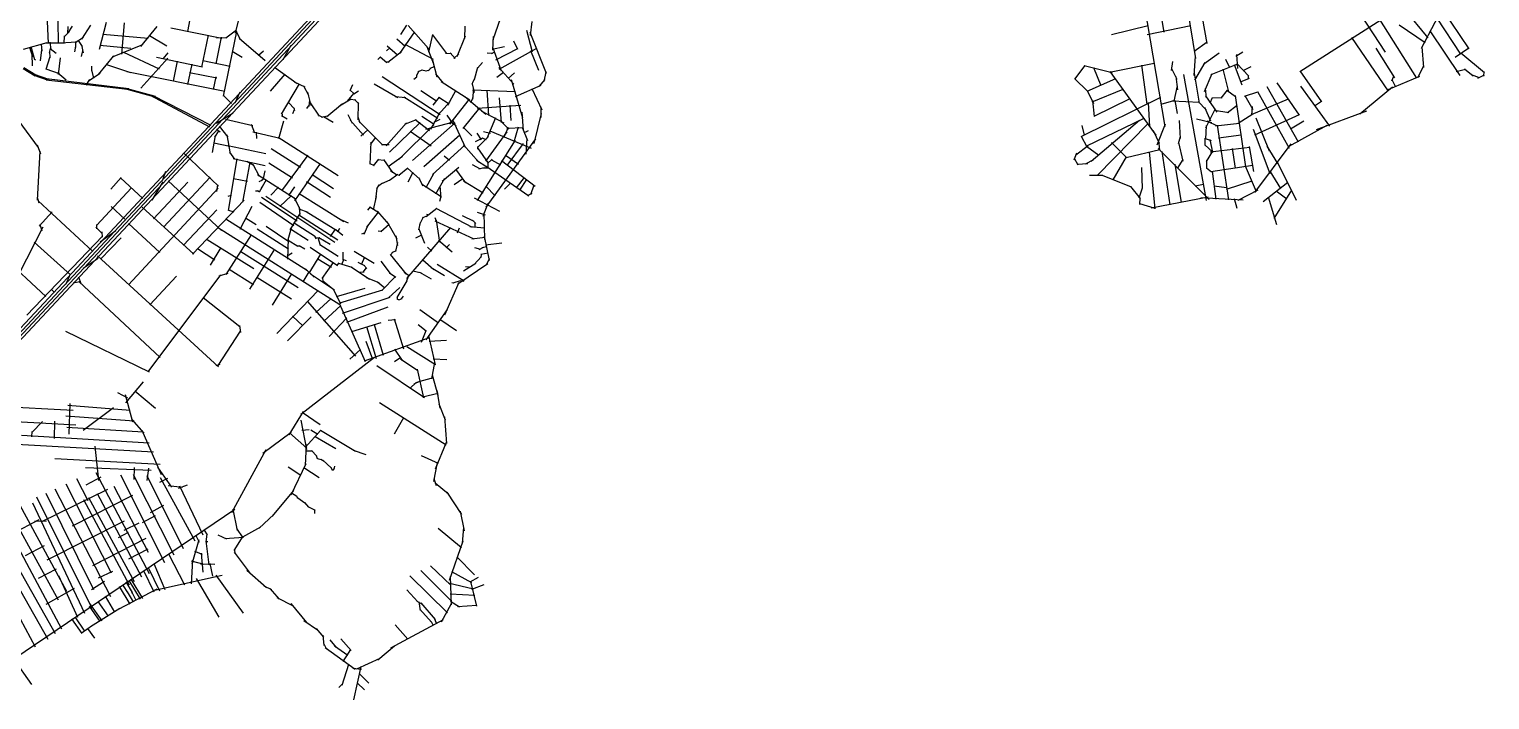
# Model space of a CAD drawing. Header units: inches. Extents: x 723419 to 759401, y 6910722 to 6968430.
# Drawn here: x 731647 to 739249, y 6940345 to 6943834 of the extents above; entities that cross this region are included whole.
import ezdxf

# ---------------------------------------------------------------- set-up
doc = ezdxf.new("R2010")
doc.units = ezdxf.units.IN
doc.header["$MEASUREMENT"] = 0

msp = doc.modelspace()

# ---------------------------------------------------------------- linework, layer by layer
for points in [[(730624.34755, 6941192.46098), (733694.4682, 6944482.15316)], [(730628.529077, 6941214.71358), (733672.243156, 6944478.2726)], [(730643.73383, 6941194.90397), (733700.400023, 6944463.59599)], [(738894.66, 6943736.2861), (739249.321782, 6944414.01341)], [(738296.628453, 6944340.04035), (738705.4332, 6943715.7388)], [(738394.2599, 6944333.37284), (738867.2629, 6943579.0522)], [(732593.2283, 6943340.9625), (733402.206303, 6944208.89387)], [(737418.6843, 6944146.862), (737558.7812, 6943328.6281)], [(732472.4448, 6943822.3684), (732515.1162, 6944044.5194)], [(732720.763, 6943814.726), (732747.9169, 6943925.9483)], [(734061.5529, 6943780.6573), (734114.10958, 6943930.8409)], [(737674.1618, 6943948.0552), (737718.1451, 6943681.5936)], [(737740.5311, 6943962.2684), (737776.2646, 6943760.7286)], [(738803.6029, 6943938.6939), (738926.8881, 6943789.9025)], [(738999.7006, 6943941.3905), (739139.784, 6943732.9266)], [(731741.097, 6943877.1834), (731745.0952, 6943759.3823)], [(731796.1188, 6943877.2056), (731798.6177, 6943761.9003)], [(731848.1692, 6943812.2515), (731850.0952, 6943848.7536)], [(731849.9863, 6943815.0344), (731872.4834, 6943849.7993)], [(731921.7786, 6943782.4487), (731967.805746, 6943856.08785)], [(732012.1033, 6943730.7947), (732048.9196, 6943871.5982)], [(732128.4844, 6943704.331), (732142.8518, 6943867.5554)], [(732228.1741, 6943744.373), (732312.6476, 6943848.4532)], [(732384.5998, 6943841.3191), (732650.280417, 6943788.23884)], [(732670.9252, 6943788.9013), (732726.607, 6943830.5362)], [(733581.3474, 6943807.741), (733612.5383, 6943854.7013)], [(733619.337757, 6943853.05324), (733724.8746, 6943733.9445)], [(733914.4577, 6943785.4908), (733915.9994, 6943850.6728)], [(734236.082741, 6943829.08194), (734265.186966, 6943716.10463)], [(734257.006685, 6943802.46017), (734264.150449, 6943875.48531)], [(737280.5107, 6943807.4555), (737471.7819, 6943853.5222)], [(737465.886263, 6943806.62463), (737693.502068, 6943853.83269)], [(737538.911409, 6943900.81649), (737553.4569, 6943818.5656)], [(738260.3399, 6943614.6956), (738681.4413, 6943883.7891)], [(738777.4771, 6943857.9978), (738912.6625, 6943765.8467)], [(738974.1861, 6943892.0921), (739097.5349, 6943704.6481)], [(731616.783041, 6943731.25142), (731741.049, 6943764.9677)], [(731710.0935, 6943757.2856), (731712.1473, 6943719.6955)], [(731732.609, 6943763.9019), (731823.9614, 6943762.9985)], [(731754.1747, 6943766.5987), (731759.1317, 6943728.3427)], [(731807.8847, 6943762.8299), (731895.6724, 6943768.0685)], [(731828.3319, 6943760.8128), (731831.0385, 6943799.3962)], [(731828.8311, 6943794.796), (731856.1438, 6943822.0747)], [(731886.4747, 6943765.7726), (731930.2515, 6943793.0538)], [(731889.6955, 6943738.718), (731889.6955, 6943771.3602)], [(731901.191, 6943776.3128), (731922.604, 6943744.1208)], [(732030.0624, 6943809.268), (732265.423, 6943788.1853)], [(732080.957381, 6943690.13089), (732239.004205, 6943754.48764)], [(732272.6329, 6943802.3735), (732363.3032, 6943747.9281)], [(732545.7012, 6943637.1324), (732579.9974, 6943803.0674)], [(732619.8006, 6943655.1071), (732648.2331, 6943793.2775)], [(732622.5957, 6943790.1319), (732676.2848, 6943790.9831)], [(732658.1335, 6943485.3103), (732727.8869, 6943821.9431)], [(732722.4884, 6943828.1883), (732745.6247, 6943781.666)], [(732740.2813, 6943787.5656), (732876.0442, 6943672.4476)], [(733560.8461, 6943783.8572), (733604.6062, 6943746.1959)], [(733575.9308, 6943708.789), (733653.9529, 6943821.0534)], [(733602.668974, 6943756.48013), (733749.248434, 6943677.89872)], [(733727.7865, 6943714.5704), (733747.6986, 6943806.6201)], [(733745.7287, 6943804.692), (733818.4452, 6943707.7308)], [(733874.8351, 6943692.9464), (733918.0015, 6943800.7277)], [(734060.5055, 6943726.1581), (734064.10323, 6943796.43229)], [(734167.985, 6943774.66), (734188.0676, 6943730.0424)], [(734253.522997, 6943819.17305), (734338.630806, 6943605.74206)], [(737711.2928, 6943720.8441), (737778.6905, 6943769.4527)], [(738529.7857, 6943791.4906), (738720.0339, 6943511.723)], [(738938.0115, 6943826.1912), (739092.9493, 6943593.2693)], [(731648.10977, 6943741.51727), (731664.2898, 6943690.6846)], [(731655.511063, 6943744.01494), (731673.8921, 6943676.6188)], [(731661.5156, 6943704.4691), (731663.2227, 6943644.3701)], [(731672.3983, 6943679.1762), (731680.0802, 6943675.3401)], [(731706.489, 6943670.4377), (731712.7968, 6943728.0363)], [(731735.1245, 6943627.2611), (731756.3404, 6943692.223)], [(731752.7253, 6943712.9524), (731758.3083, 6943734.9781)], [(731753.2835, 6943720.4802), (731755.2376, 6943685.9082)], [(731756.9181, 6943734.9021), (731787.0916, 6943710.0842)], [(731798.7658, 6943599.0468), (731809.554852, 6943685.56518)], [(731884.7368, 6943716.6563), (731890.3718, 6943746.372)], [(731918.8236, 6943750.8146), (731927.3888, 6943712.3193)], [(731919.9506, 6943692.7339), (731926.4873, 6943721.7742)], [(732008.0457, 6943598.6099), (732088.191404, 6943695.22086)], [(732013.9947, 6943750.9666), (732175.1783, 6943736.1687)], [(732137.93317, 6943715.32923), (732323.979723, 6943629.16309)], [(732228.236, 6943528.06858), (732368.3772, 6943683.05548)], [(732309.4379, 6943688.9852), (732549.542, 6943639.5017)], [(732343.6879, 6943680.3661), (732370.8922, 6943710.9867)], [(732703.115168, 6943720.61821), (732755.536368, 6943688.29981)], [(732840.872821, 6943699.73293), (732867.331207, 6943722.22256)], [(732968.799118, 6943677.59608), (733010.567423, 6943752.18393)], [(733460.8836, 6943676.3022), (733475.3957, 6943690.2876)], [(733473.6136, 6943690.542), (733509.2576, 6943662.0623)], [(733506.7739, 6943721.9049), (733523.7056, 6943737.4893)], [(733510.0214, 6943747.247), (733564.5059, 6943700.7133)], [(733514.3497, 6943662.5708), (733584.1101, 6943718.7673)], [(733717.0593, 6943744.8394), (733752.024, 6943654.1747)], [(733813.9269, 6943709.2993), (733845.6316, 6943708.0377)], [(733838.4372, 6943711.1666), (733863.5479, 6943681.6425)], [(733857.363, 6943682.6816), (733883.5711, 6943705.7775)], [(734030.791635, 6943711.59886), (734058.760435, 6943710.17546)], [(734053.867103, 6943708.84584), (734071.235303, 6943716.79634)], [(734057.22405, 6943730.28633), (734120.724177, 6943743.78011)], [(734059.7038, 6943737.8397), (734102.732474, 6943617.83819)], [(734076.1792, 6943675.6007), (734190.1169, 6943733.7264)], [(734094.001207, 6943627.36321), (734289.903278, 6943735.82913)], [(734256.720282, 6943723.51298), (734297.995365, 6943622.17736)], [(737710.4772, 6943593.8853), (737717.6911, 6943694.5324)], [(737760.8204, 6943655.0036), (737841.1496, 6943711.9309)], [(737873.5273, 6943678.2562), (737894.3331, 6943635.6851)], [(737927.4144, 6943693.9052), (737963.3662, 6943716.31)], [(737931.2377, 6943702.1955), (737936.469, 6943629.9055)], [(738656.9654, 6943735.5375), (738752.9925, 6943580.7298)], [(738896.005, 6943742.2011), (738905.0435, 6943635.4592)], [(739069.9254, 6943688.2512), (739140.3423, 6943738.4008)], [(739099.292, 6943712.4569), (739222.5618, 6943608.4337)], [(731615.004817, 6943630.92849), (731678.649406, 6943592.24968)], [(731619.396909, 6943635.32058), (731680.883993, 6943597.41013)], [(731673.343353, 6943600.90263), (731747.237635, 6943574.88975)], [(731733.789929, 6943629.08961), (731802.146504, 6943604.60252)], [(731794.208988, 6943609.49732), (731838.622381, 6943570.50102)], [(731955.251263, 6943565.51025), (732015.6355, 6943605.895)], [(731972.1308, 6943623.8237), (731981.0797, 6943579.0117)], [(731972.6309, 6943617.8093), (731972.6309, 6943642.852)], [(732049.8525, 6943651.5542), (732174.5143, 6943608.9098)], [(732155.0716, 6943614.2403), (732665.6212, 6943511.4076)], [(732397.2568, 6943563.3548), (732418.4157, 6943668.1547)], [(732473.340176, 6943547.37086), (732495.430176, 6943652.85636)], [(732480.745661, 6943609.3193), (732622.959487, 6943582.19945)], [(732550.5314, 6943671.6466), (732693.7236, 6943642.6105)], [(732923.02611, 6943637.64392), (733041.34241, 6943552.50382)], [(733503.9111, 6943664.8594), (733519.9509, 6943664.3509)], [(733662.145, 6943582.0105), (733666.7001, 6943601.4331)], [(733664.1086, 6943594.8468), (733677.0733, 6943617.5941)], [(733671.642, 6943614.0944), (733694.9433, 6943623.0184)], [(733689.7251, 6943623.0324), (733714.428, 6943617.783)], [(733708.5091, 6943618.6673), (733729.3576, 6943621.8169)], [(733724.2769, 6943618.3174), (733738.8182, 6943634.2404)], [(733734.6135, 6943631.2657), (733756.5132, 6943640.3646)], [(733745.8739, 6943674.0254), (733769.1658, 6943586.6707)], [(733761.6349, 6943602.7053), (733802.118113, 6943553.74)], [(733964.9692, 6943573.1253), (733981.7248, 6943636.5738)], [(733979.6238, 6943631.9817), (734007.1949, 6943661.7789)], [(734081.85784, 6943584.70182), (734114.86694, 6943610.95402)], [(734091.2822, 6943634.5156), (734168.87844, 6943548.51722)], [(734140.185365, 6943578.20096), (734172.175665, 6943606.69166)], [(734327.165506, 6943562.96767), (734338.630806, 6943612.57715)], [(737090.0015, 6943575.3426), (737143.0911, 6943646.0754)], [(737137.3809, 6943645.5165), (737283.9927, 6943609.4707)], [(737186.57, 6943635.072), (737224.1967, 6943541.3631)], [(737269.3512, 6943611.0118), (737503.2674, 6943657.1564)], [(737271.3948, 6943614.7509), (737511.3918, 6943283.4682)], [(737435.8293, 6943647.9243), (737464.1017, 6943444.8161)], [(737592.3404, 6943629.9463), (737619.9032, 6943573.7678)], [(737593.3838, 6943619.9874), (737599.3748, 6943666.0991)], [(737709.8085, 6943605.7143), (737736.6491, 6943450.429)], [(737714.3646, 6943569.9002), (737768.1208, 6943661.6243)], [(737764.9184, 6943509.5687), (737804.4335, 6943603.3402)], [(737798.557933, 6943598.03719), (737937.5437, 6943655.088)], [(737859.2626, 6943626.0132), (737889.4738, 6943508.2547)], [(737919.6058, 6943650.4286), (737958.446, 6943545.579)], [(737932.2471, 6943655.7826), (737995.1838, 6943589.9367)], [(737965.1806, 6943618.848), (738007.3423, 6943641.2388)], [(738260.3999, 6943618.388), (738373.0848, 6943457.376)], [(738874.4124, 6943582.5471), (738905.9057, 6943643.8022)], [(739074.5866, 6943614.6979), (739122.6263, 6943626.9986)], [(739117.3965, 6943628.0105), (739162.1202, 6943591.682)], [(739217.4695, 6943590.9675), (739220.3287, 6943613.8283)], [(731671.774459, 6943595.94539), (731745.808883, 6943569.80974)], [(731735.013861, 6943571.8735), (732157.876751, 6943522.85851)], [(731736.185747, 6943577.98538), (732165.152256, 6943525.22736)], [(731942.894194, 6943543.883), (731963.373994, 6943573.4279)], [(732143.827348, 6943525.55726), (732294.717066, 6943483.9981)], [(732150.699362, 6943527.70122), (732302.888, 6943486.84947)], [(732606.168079, 6943519.92943), (732619.974279, 6943586.80583)], [(732902.350351, 6943511.5653), (732979.117889, 6943599.89662)], [(732960.3006, 6943391.6377), (733054.1441, 6943550.5443)], [(733026.410935, 6943561.42569), (733081.527235, 6943534.63589)], [(733074.720858, 6943539.92428), (733099.9746, 6943492.0664)], [(733317.2221, 6943516.1135), (733331.1336, 6943546.3538)], [(733443.0503, 6943549.5847), (733565.4739, 6943479.975)], [(733484.352895, 6943589.19424), (733785.4363, 6943391.0877)], [(733649.0052, 6943573.9615), (733664.7729, 6943586.21)], [(733791.4151, 6943562.9255), (733939.925204, 6943466.40802)], [(733952.2256, 6943548.1208), (733957.2974, 6943562.1817)], [(733952.3623, 6943549.6878), (733962.767611, 6943505.65463)], [(733955.8678, 6943559.326), (733966.915, 6943577.2392)], [(734155.384663, 6943573.12351), (734215.2235, 6943373.3152)], [(734177.411361, 6943485.02297), (734311.510961, 6943543.34437)], [(734262.783433, 6943525.92593), (734314.7935, 6943414.8401)], [(734301.589066, 6943536.2888), (734332.236696, 6943572.22811)], [(737088.3449, 6943578.0262), (737156.9879, 6943510.8282)], [(737154.0984, 6943511.811), (737303.7425, 6943577.2064)], [(737606.585, 6943459.6558), (737623.2508, 6943539.6495)], [(737614.844, 6943588.1982), (737623.138, 6943518.3028)], [(737655.5704, 6943598.4245), (737772.2656, 6942943.118)], [(737768.7211, 6943525.748), (737773.1374, 6943477.664)], [(737951.6124, 6943560.1996), (737998.4683, 6943579.6685)], [(737992.7955, 6943574.9741), (737993.6317, 6943593.2017)], [(738088.3391, 6943535.773), (738252.6116, 6943248.9579)], [(738141.3834, 6943556.2664), (738257.5678, 6943386.7814)], [(738264.3536, 6943537.8155), (738414.87, 6943330.5721)], [(738572.8246, 6943393.7289), (738742.9311, 6943535.248)], [(738720.505, 6943521.6294), (738885.8454, 6943590.7058)], [(738739.246, 6943572.6072), (738759.1227, 6943534.6205)], [(738739.7444, 6943565.6062), (738750.5206, 6943589.337)], [(739152.0496, 6943598.2954), (739194.3283, 6943582.3886)], [(739187.1703, 6943580.3298), (739221.8225, 6943596.5065)], [(732277.356274, 6943490.82526), (732586.2204, 6943326.3772)], [(732287.576532, 6943492.0115), (732592.377142, 6943335.24556)], [(732657.3906, 6943490.906), (732699.3231, 6943447.415)], [(732719.627266, 6943451.90605), (732745.027316, 6943508.17422)], [(732995.9116, 6943453.5923), (733028.5115, 6943421.033)], [(733094.8964, 6943506.2084), (733113.6358, 6943438.3165)], [(733103.5771, 6943433.0966), (733107.872, 6943467.5351)], [(733108.9909, 6943452.1545), (733156.477271, 6943382.27639)], [(733262.8556, 6943436.5007), (733322.062672, 6943471.79393)], [(733301.777909, 6943458.78523), (733338.1351, 6943501.0801)], [(733316.5625, 6943518.6213), (733338.1718, 6943498.2651)], [(733317.211968, 6943470.25053), (733346.8475, 6943466.1636)], [(733335.9618, 6943498.7556), (733360.7634, 6943512.9804)], [(733340.374, 6943468.1701), (733362.9198, 6943445.8754)], [(733358.9393, 6943363.6597), (733360.2745, 6943452.9266)], [(733552.1406, 6943484.8174), (733607.2918, 6943478.7644)], [(733596.3829, 6943483.0015), (733774.5635, 6943372.2315)], [(733685.7425, 6943516.2827), (733766.902, 6943460.9573)], [(733749.2959, 6943439.5134), (733782.3609, 6943481.1147)], [(733777.647102, 6943390.20787), (733836.561108, 6943456.53023)], [(733779.6833, 6943480.2979), (733833.0144, 6943446.5936)], [(733825.272197, 6943439.94964), (733867.958393, 6943515.79701)], [(733835.767357, 6943340.5543), (733937.896728, 6943469.93581)], [(733915.23071, 6943483.69417), (734024.415651, 6943391.88357)], [(733945.845, 6943452.4084), (733958.2024, 6943478.7539)], [(733955.0411, 6943518.573), (734177.3336, 6943509.6659)], [(733955.3507, 6943469.9721), (733961.180108, 6943523.91092)], [(734029.0258, 6943517.5229), (734036.9459, 6943385.8865)], [(734092.6326, 6943477.7165), (734102.8063, 6943349.6143)], [(737122.1795, 6943275.714), (737536.6794, 6943481.6835)], [(737153.662, 6943515.206), (737186.0631, 6943447.6533)], [(737179.4538, 6943455.9416), (737341.6555, 6943522.7922)], [(737181.7414, 6943463.9688), (737190.7126, 6943380.0667)], [(737189.3137, 6943381.7182), (737376.7278, 6943473.0847)], [(737470.8841, 6943453.0765), (737477.3372, 6943327.3485)], [(737538.6875, 6943444.6755), (737604.8928, 6943463.6139)], [(737596.7674, 6943461.945), (737738.9056, 6943455.5744)], [(737610.7485, 6943464.2284), (737621.5294, 6943395.8222)], [(737731.5067, 6943459.1359), (737772.2256, 6943415.0106)], [(737768.743, 6943488.1068), (737829.4631, 6943402.1867)], [(737793.619, 6943451.9197), (737806.8878, 6943478.9676)], [(737803.2165, 6943477.1896), (737855.9566, 6943478.2879)], [(737850.3527, 6943475.2678), (737884.1185, 6943516.8048)], [(737880.4879, 6943517.2808), (737925.4505, 6943485.0627)], [(737923.5829, 6943490.0762), (737977.4708, 6943119.1927)], [(737972.6006, 6943485.7982), (738042.5908, 6943509.3243)], [(737975.1562, 6943490.2977), (738016.7842, 6943416.5224)], [(738008.3687, 6943390.1665), (738201.2863, 6943472.246)], [(738039.5857, 6943511.2147), (738204.5308, 6943215.5025)], [(738336.9529, 6943435.2775), (738374.038, 6943459.9153)], [(731530.2721, 6943441.4729), (731694.4513, 6943218.9498)], [(732622.351485, 6943345.24757), (732707.911198, 6943399.10599)], [(732960.332, 6943386.2994), (732989.8627, 6943368.1493)], [(732961.7352, 6943398.1148), (732965.546, 6943378.1326)], [(733018.9284, 6943396.433), (733027.9795, 6943416.156)], [(733025.0173, 6943426.0174), (733027.3213, 6943411.0609)], [(733092.536171, 6943421.96397), (733105.2083, 6943440.9364)], [(733149.137596, 6943388.77404), (733174.039596, 6943376.96484)], [(733167.976029, 6943376.59086), (733206.968692, 6943384.70175)], [(733179.628359, 6943380.95348), (733229.45832, 6943350.30584)], [(733196.82631, 6943380.07153), (733278.2156, 6943447.9955)], [(733305.6228, 6943391.0889), (733328.7262, 6943346.1869)], [(733357.8231, 6943377.9283), (733368.3147, 6943346.7157)], [(733690.5117, 6943381.6054), (733755.5597, 6943339.8835)], [(733736.812992, 6943314.62508), (733784.702671, 6943400.61484)], [(733820.421493, 6943387.65023), (733851.906972, 6943342.40639)], [(733905.9112, 6943317.7928), (733992.841977, 6943425.8385)], [(733979.436394, 6943423.01627), (734206.625737, 6943438.53852)], [(733999.809352, 6943409.61069), (734117.284587, 6943347.69806)], [(734031.559415, 6943266.99999), (734075.215752, 6943374.42103)], [(734148.770066, 6943439.94964), (734153.5212, 6943358.631)], [(734210.506301, 6943402.55512), (734217.5906, 6943308.1834)], [(734275.0466, 6943239.7151), (734314.0243, 6943396.7074)], [(734309.989833, 6943431.13017), (734310.8693, 6943375.7672)], [(737763.6382, 6943428.5637), (737796.1131, 6943358.537)], [(737771.962, 6943322.1673), (737822.3203, 6943421.4218)], [(737816.6408, 6943414.0811), (737891.6309, 6943401.0115)], [(737884.9403, 6943400.9636), (737934.5927, 6943439.2678)], [(737939.6339, 6943344.8476), (738016.3546, 6943394.6373)], [(738011.2211, 6943387.5408), (738013.3795, 6943433.102)], [(738027.0683, 6943284.8126), (738258.685, 6943390.9263)], [(738031.5257, 6943372.6654), (738101.1362, 6943200.9962)], [(738348.038, 6943312.4447), (738608.8373, 6943410.5872)], [(730619.538738, 6941229.80037), (732604.3209, 6943352.8317)], [(732612.350122, 6943273.25814), (732635.7027, 6943307.93)], [(732622.492846, 6943313.97251), (732641.030646, 6943299.82811)], [(732636.4454, 6943330.03053), (732681.2755, 6943273.1072)], [(732669.105565, 6943366.29759), (732810.216958, 6943333.13641)], [(732802.80861, 6943339.8392), (732819.03642, 6943295.03633)], [(732811.628072, 6943299.62245), (732953.484, 6943268.159)], [(732828.208661, 6943299.26968), (732829.266996, 6943265.40294)], [(732946.2586, 6943265.6909), (732972.3892, 6943357.9034)], [(733318.4699, 6943360.3766), (733387.4856, 6943283.1441)], [(733361.9741, 6943356.3817), (733487.574994, 6943231.28116)], [(733373.923035, 6943277.25528), (733410.020435, 6943311.32668)], [(733504.243777, 6943227.04782), (733611.664825, 6943347.1689)], [(733522.23548, 6943194.23942), (733682.5733, 6943349.81473)], [(733572.9216, 6943158.3186), (733752.952608, 6943336.32096)], [(733601.610639, 6943340.81888), (733662.729511, 6943364.63143)], [(733629.921112, 6943304.57089), (733739.458831, 6943228.10616)], [(733641.53186, 6943150.52224), (733863.548662, 6943346.90431)], [(733656.114914, 6943364.36685), (733730.198396, 6943308.27507)], [(733710.61919, 6943314.88966), (733851.113221, 6943350.87307)], [(733754.275527, 6943351.40224), (733785.724771, 6943366.93302)], [(733838.942363, 6943353.78349), (733870.163259, 6943333.9397)], [(733850.319469, 6943364.89601), (733916.200851, 6943220.69781)], [(733905.4239, 6943325.0948), (733950.2654, 6943280.3091)], [(734011.015, 6943302.6857), (734048.4469, 6943293.2381)], [(734023.986461, 6943147.80747), (734134.217954, 6943300.86672)], [(734044.259441, 6943306.1584), (734259.366121, 6943215.9353)], [(734098.234548, 6943359.86892), (734143.2183, 6943313.8197)], [(734119.401257, 6943273.87917), (734142.420054, 6943324.1501)], [(734133.688786, 6943318.85842), (734218.0682, 6943322.8921)], [(734170.357996, 6943243.06152), (734192.955571, 6943326.53135)], [(734215.1741, 6943319.7761), (734241.3225, 6943255.0306)], [(734222.3533, 6943298.2852), (734236.3876, 6943302.1214)], [(734232.6943, 6943300.7935), (734245.1035, 6943307.2854)], [(737126.195, 6943333.1894), (737138.5806, 6943282.8104)], [(737152.7502, 6943226.8284), (737446.9383, 6943369.7446)], [(737175.14, 6943147.5953), (737425.2172, 6943361.5013)], [(737204.9222, 6943073.976), (737468.9521, 6943342.8295)], [(737497.1017, 6943307.8431), (737528.2185, 6943242.1255)], [(737518.475, 6943232.2343), (737561.6331, 6943341.5561)], [(737632.4327, 6943359.2299), (737637.0563, 6943266.4704)], [(737722.4512, 6943368.8628), (737801.9881, 6943348.5096)], [(737771.2708, 6943263.0085), (737775.003, 6943334.0918)], [(737777.0194, 6943357.5501), (737833.7454, 6943330.6236)], [(737822.4277, 6943331.5339), (737946.1552, 6943346.4191)], [(737830.4282, 6943334.7244), (737888.9715, 6942946.8696)], [(738017.3276, 6943313.911), (738104.0773, 6943082.9973)], [(738204.2237, 6943225.2667), (738403.5815, 6943335.9698)], [(738212.2848, 6943315.9486), (738281.2073, 6943358.0771)], [(731688.5606, 6943232.5337), (731705.7784, 6943185.3663)], [(732600.664334, 6943192.56006), (732616.539366, 6943281.85712)], [(732607.556891, 6943242.50115), (732690.812613, 6943226.53792)], [(732675.222, 6943284.9997), (732693.406, 6943186.865)], [(732680.094615, 6943228.7522), (732878.356122, 6943187.12434)], [(732942.3784, 6943273.3334), (733255.4663, 6943073.7212)], [(733421.9511, 6943131.6874), (733426.456122, 6943247.1562)], [(733424.1252, 6943234.8177), (733451.327005, 6943271.49791)], [(733480.43123, 6943234.72075), (733520.8732, 6943234.0009)], [(733701.1655, 6943119.5074), (733888.414, 6943285.483)], [(733746.226, 6943078.5756), (733914.605, 6943231.7959)], [(733906.940416, 6943233.66242), (733987.6468, 6943142.4604)], [(733970.664108, 6943250.61796), (734007.390208, 6943268.44856)], [(733976.7618, 6943293.1084), (734000.2951, 6943259.6732)], [(733980.9672, 6942942.6873), (734178.138875, 6943256.68121)], [(733981.2936, 6943221.442), (734037.909428, 6943275.73125)], [(733981.8132, 6943209.7018), (733982.5544, 6943224.2619)], [(734003.064265, 6943268.55505), (734025.994867, 6943260.08837)], [(734025.650376, 6942907.60691), (734283.884225, 6943263.20762)], [(734135.540873, 6943125.18304), (734219.413958, 6943239.48326)], [(734234.233, 6943184.735), (734238.8634, 6943266.0749)], [(737094.219, 6943180.7079), (737158.5641, 6943230.2318)], [(737123.0428, 6943277.2945), (737152.2955, 6943223.2312)], [(737149.4837, 6943226.038), (737214.2501, 6943179.9267)], [(737281.1418, 6943244.7609), (737360.1129, 6943165.3583)], [(737525.0489, 6943254.6282), (737529.9533, 6943204.3588)], [(737628.5715, 6943239.5411), (737639.0231, 6943276.1686)], [(737628.8484, 6943245.5836), (737651.1524, 6943147.7456)], [(737766.4335, 6943232.7898), (737807.7642, 6943195.051)], [(737767.3785, 6943265.5624), (737799.0979, 6943255.8235)], [(737767.5722, 6943229.3177), (737768.3234, 6943268.0192)], [(737792.1128, 6943260.7116), (737805.9035, 6943193.8009)], [(737794.2058, 6943195.9904), (738000.6439, 6943220.9385)], [(737837.6786, 6943268.5077), (737955.4736, 6943284.4901)], [(737996.8275, 6943224.7545), (738020.1095, 6943093.7871)], [(738026.6285, 6942984.2844), (738216.1968, 6943237.4377)], [(738088.0813, 6943225.1308), (738144.78, 6943136.5587)], [(731690.1946, 6942945.7452), (731703.3187, 6943200.5974)], [(732449.5618, 6943191.1614), (732631.608, 6943017.2994)], [(732684.821179, 6942890.49543), (732729.976824, 6943160.19459)], [(732690.239, 6943193.8328), (732715.4413, 6943157.8288)], [(732708.4511, 6943161.4042), (732875.9879, 6943124.9804)], [(732780.3535, 6943147.033), (732813.3402, 6943129.4285)], [(732906.891, 6943214.5149), (733058.86, 6943116.2701)], [(732961.421888, 6942994.185378), (733098.3708, 6943178.2094)], [(733439.0612, 6943123.9998), (733466.02, 6943157.6563)], [(733462.4521, 6943156.2575), (733494.1131, 6943153.7529)], [(733491.8904, 6943156.2131), (733538.1516, 6943089.6006)], [(733515.052, 6943120.6548), (733590.0657, 6943173.1849)], [(733807.5909, 6943175.7397), (733835.2798, 6943153.3172)], [(733975.9467, 6943152.6149), (734029.7433, 6943118.1592)], [(733981.0719, 6943217.5988), (734035.7303, 6943136.6017)], [(734032.9258, 6943136.4574), (734056.8156, 6943157.8701)], [(734053.868, 6943155.5822), (734100.7154, 6943127.8923)], [(734105.642897, 6943150.84767), (734279.8402, 6943018.148)], [(734125.8938, 6943179.1625), (734194.4531, 6943131.7576)], [(737085.1839, 6943154.9376), (737099.7877, 6943190.5917)], [(737085.4555, 6943163.2562), (737105.2168, 6943129.2274)], [(737145.1286, 6943133.1258), (737188.5679, 6943156.2561)], [(737288.7355, 6943051.1301), (737358.8993, 6943170.5257)], [(737355.8807, 6943167.3682), (737532.5109, 6943208.3248)], [(737475.6602, 6943196.3285), (737505.6441, 6942898.9323)], [(737523.1638, 6943214.0272), (737788.7148, 6942949.0357)], [(737541.599, 6943198.3301), (737584.4579, 6942921.25)], [(737623.5862, 6943110.2743), (737654.165, 6943157.0577)], [(737774.9551, 6943146.1982), (737807.4844, 6943200.5599)], [(737776.3759, 6943109.4581), (737776.4783, 6943153.5874)], [(737907.8723, 6943213.5954), (737923.7808, 6943111.8825)], [(738142.8402, 6943144.8727), (738242.3861, 6942945.5911)], [(732343.4201, 6943050.5791), (732358.6477, 6943095.0535)], [(732758.24, 6942933.7437), (732797.7735, 6943143.3137)], [(732810.8986, 6943133.0705), (732843.1621, 6943069.5273)], [(732835.3587, 6943078.734), (733031.2741, 6942952.961)], [(732865.9574, 6943056.8628), (732875.0212, 6943097.6917)], [(732895.0983, 6943139.0691), (733018.205, 6943061.4146)], [(733030.3591, 6942941.4366), (733164.044, 6943136.2735)], [(733120.4194, 6943079.1455), (733231.4377, 6943006.4429)], [(733419.469, 6943135.4274), (733442.3527, 6943124.6259)], [(733521.9506, 6943048.9382), (733566.4104, 6943079.3766)], [(733528.244, 6943099.1857), (733559.7472, 6943077.076)], [(733557.8552, 6943077.7898), (733576.9667, 6943075.6289)], [(733570.476, 6943074.1883), (733618.312586, 6943112.84363)], [(733615.1897, 6943111.6433), (733680.4574, 6943054.7404)], [(733619.8774, 6943039.9745), (733644.7585, 6943090.7549)], [(733712.5502, 6943010.5606), (733755.2062, 6943087.5445)], [(733795.6752, 6943044.0159), (733883.9806, 6943116.5153)], [(733865.4748, 6943106.1935), (733917.5064, 6943034.7392)], [(733952.1899, 6943130.3636), (733995.0932, 6943108.7587)], [(733986.6208, 6943108.2186), (734015.1027, 6943114.52)], [(734006.4616, 6943113.3124), (734037.8162, 6943113.0796)], [(734024.7231, 6943121.5175), (734247.5052, 6942967.9585)], [(734033.5384, 6943142.7793), (734033.7426, 6943111.7818)], [(737100.9485, 6943132.2453), (737156.8729, 6943134.8294)], [(737166.1395, 6943074.2192), (737235.4015, 6943074.4409)], [(737232.186, 6943074.8727), (737382.021, 6943014.6345)], [(737435.9557, 6943114.7183), (737440.5867, 6943006.2298)], [(737609.236, 6943132.2671), (737642.6218, 6942931.9907)], [(737774.3554, 6943113.9122), (737800.6916, 6943092.3375)], [(737797.237, 6943094.1816), (738016.1877, 6943127.8655)], [(737804.0964, 6943096.5301), (737823.5746, 6942950.8756)], [(737976.2302, 6943123.7389), (738033.9489, 6942990.7897)], [(738104.9132, 6943096.5759), (738160.3992, 6943005.4613)], [(731996.6294, 6942812.6034), (732179.9732, 6943009.1879)], [(732072.2034, 6943002.79), (732125.3346, 6943063.0055)], [(732121.5665, 6943061.8765), (732238.0031, 6942952.7357)], [(732163.9596, 6942503.9146), (732631.127825, 6943007.30408)], [(732286.422584, 6942945.18795), (732344.97102, 6943040.66477)], [(732293.8973, 6942848.2793), (732473.1802, 6943038.9373)], [(732345.536472, 6942803.68253), (732589.67161, 6943064.96009)], [(732370.30219, 6943046.3275), (732648.7272, 6942787.4728)], [(732624.0584, 6942990.1538), (732628.9349, 6943024.7873)], [(732710.498625, 6943057.18141), (732783.766125, 6943043.71981)], [(732825.0861, 6942993.5471), (732836.7739, 6942994.2337)], [(732834.826, 6942994.6915), (732844.2221, 6942989.5415)], [(732843.5606, 6943041.6415), (732859.2837, 6943049.7703)], [(732845.7681, 6942988.611), (732882.7741, 6943051.6053)], [(732854.3058, 6943010.256), (732861.9832, 6943015.1771)], [(732854.6593, 6943046.8144), (732870.0698, 6943059.1)], [(732905.1358, 6942971.348), (732944.3765, 6943012.8794)], [(732999.0809, 6942969.7154), (733030.4803, 6943014.5575)], [(733090.7294, 6943041.1584), (733216.0648, 6942959.6464)], [(733451.7292, 6942948.6591), (733457.3501, 6943007.3498)], [(733456.4547, 6943004.4461), (733468.8246, 6943024.1415)], [(733466.1665, 6943020.4298), (733486.4243, 6943035.8281)], [(733478.5364, 6943030.2775), (733529.2707, 6943052.8377)], [(733672.8849, 6943062.3035), (733696.6841, 6943020.1666)], [(733688.0821, 6943030.509), (733791.703211, 6942963.97111)], [(733763.4515, 6942977.5312), (733809.8751, 6943059.2231)], [(733783.7158, 6943017.2732), (733789.6108, 6942958.764)], [(733859.76006, 6943025.74409), (733903.5358, 6943057.81)], [(733907.1072, 6943044.9535), (734010.5911, 6942983.0875)], [(734024.5537, 6943017.4862), (734073.0421, 6942967.4653)], [(734120.195009, 6943001.79876), (734153.87, 6943035.2221)], [(734183.1216, 6943008.4753), (734225.1541, 6943062.0995)], [(734199.9959, 6942997.1377), (734237.7332, 6943053.2132)], [(734258.4014, 6942975.1876), (734276.0811, 6943024.2843)], [(737379.2413, 6943016.637), (737430.4093, 6942952.9901)], [(737423.9918, 6942957.4623), (737440.8771, 6943008.4046)], [(737716.279, 6943020.2097), (737759.7206, 6943027.6248)], [(737812.5042, 6943018.7928), (737880.9632, 6943009.9396)], [(737879.0209, 6943001.4107), (738012.3547, 6943045.6921)], [(737940.3604, 6942945.5731), (738043.9351, 6942998.3928)], [(738070.0736, 6942937.2216), (738198.2081, 6943038.0343)], [(738126.84, 6942848.7472), (738218.6851, 6942997.1488)], [(738137.7741, 6942993.5995), (738192.8182, 6942951.4001)], [(731688.3218, 6942961.1843), (731697.6973, 6942930.596)], [(731692.9002, 6942940.9856), (731978.3107, 6942677.4204)], [(732497.407609, 6942663.98225), (732766.2013, 6942945.4483)], [(732683.1173, 6942965.2609), (732699.372, 6942970.6724)], [(732841.5866, 6942989.9993), (732847.5452, 6942990.686)], [(732847.77207, 6942933.73677), (733025.10077, 6942812.72197)], [(732856.700068, 6942960.6483), (733041.309168, 6942837.556)], [(732878.92726, 6942964.98005), (733237.716207, 6942725.83592)], [(732951.48754, 6942911.55977), (733011.81064, 6942968.69117)], [(733025.2959, 6942959.3363), (733054.124, 6942901.1826)], [(733052.8373, 6942979.054), (733284.0763, 6942834.4673)], [(733439.7013, 6942893.9483), (733454.2841, 6942964.2249)], [(733783.7157, 6942938.893), (733791.0845, 6942966.4917)], [(733962.6672, 6942956.9514), (734094.4152, 6942888.1328)], [(734010.128122, 6942862.09848), (734035.175395, 6942929.12639)], [(734240.7218, 6942969.5889), (734265.3008, 6942981.6477)], [(737426.148, 6942927.1656), (737506.6496, 6942903.0704)], [(737428.6079, 6942922.8969), (737429.0719, 6942955.5859)], [(737486.8799, 6942904.9615), (737783.7721, 6942962.294)], [(737745.8905, 6942958.6553), (737966.471, 6942946.882)], [(737919.2662, 6942952.9785), (737932.8037, 6942902.4047)], [(738095.729, 6942961.8768), (738138.5855, 6942817.7115)], [(731698.161476, 6942810.20442), (731766.337603, 6942883.79077)], [(732074.037144, 6942912.69438), (732145.474787, 6942846.54841)], [(732235.5267, 6942908.3308), (732503.228454, 6942663.45308)], [(732449.51793, 6942711.34276), (732623.9145, 6942894.8607)], [(732670.3417, 6942847.1463), (733095.4839, 6942578.4281)], [(732683.729582, 6942893.15492), (732711.451982, 6942884.60942)], [(732744.634964, 6942793.7704), (732807.692564, 6942914.0028)], [(732773.673668, 6942853.11274), (732828.991468, 6942819.00514)], [(733006.182827, 6942790.54285), (733057.1513, 6942875.6637)], [(733049.604462, 6942867.74775), (733253.249362, 6942738.46045)], [(733050.6327, 6942900.0639), (733097.4236, 6942882.1787)], [(733052.4099, 6942907.8405), (733055.545, 6942871.1268)], [(733088.4779, 6942886.3831), (733251.6043, 6942784.9504)], [(733264.189576, 6942846.62464), (733307.052161, 6942826.86904)], [(733405.030506, 6942803.52981), (733464.579514, 6942883.25774)], [(733408.8841, 6942892.0105), (733423.197, 6942910.7041)], [(733419.894, 6942910.4292), (733466.1359, 6942880.4645)], [(733457.6032, 6942886.7873), (733519.0297, 6942817.6774)], [(733680.1046, 6942819.9138), (733699.425, 6942857.3369)], [(733694.9506, 6942853.2929), (733723.4434, 6942866.5469)], [(733712.7753, 6942859.8042), (733768.0615, 6942903.4502)], [(733715.1128, 6942872.6667), (733725.9995, 6942868.5094)], [(733757.6788, 6942854.34), (733768.6463, 6942828.3967)], [(733762.7997, 6942902.8698), (733952.949, 6942804.7027)], [(733764.947076, 6942840.57899), (733781.880444, 6942726.98432)], [(733900.468933, 6942865.86723), (733961.852389, 6942835.96926)], [(733954.708625, 6942841.52552), (733971.1284, 6942823.8165)], [(733977.976013, 6942881.93915), (734020.060839, 6942868.51307)], [(734014.008686, 6942879.38463), (734016.945, 6942739.9686)], [(731592.875145, 6942557.51586), (731719.138788, 6942805.33501)], [(731702.394818, 6942819.51777), (731713.401506, 6942785.43937)], [(731993.9514, 6942804.4514), (732027.0556, 6942771.7686)], [(731997.376, 6942818.1326), (731997.7565, 6942795.7107)], [(732016.8427, 6942727.423), (732097.620805, 6942786.982)], [(732024.3921, 6942779.3693), (732027.4361, 6942753.147)], [(732163.920897, 6942823.62433), (732326.2379, 6942672.6993)], [(732626.6979, 6942803.6408), (733264.4343, 6942401.7363)], [(732672.0137, 6942558.3587), (732804.3345, 6942764.8559)], [(732832.8224, 6942796.4707), (732996.8842, 6942691.1339)], [(732879.7335, 6942808.9557), (732998.585, 6942729.5227)], [(732995.5124, 6942739.5948), (733012.355, 6942801.2682)], [(733006.6238, 6942796.05502), (733098.346206, 6942736.08268)], [(733025.9925, 6942826.8567), (733137.439, 6942755.3599)], [(733215.9267, 6942756.4456), (733240.5291, 6942793.2327)], [(733242.3961, 6942791.5569), (733278.6668, 6942762.3179)], [(733253.7955, 6942779.6543), (733263.6403, 6942799.3195)], [(733377.503928, 6942769.19934), (733395.137028, 6942776.33484)], [(733389.7933, 6942767.4866), (733410.1707, 6942810.9659)], [(733463.81924, 6942784.71114), (733482.62724, 6942783.34994)], [(733477.702873, 6942781.09309), (733520.028777, 6942819.65776)], [(733508.2447, 6942834.0043), (733560.4484, 6942743.6926)], [(733612.0914, 6942537.2175), (733842.205564, 6942803.18447)], [(733675.0589, 6942796.3759), (733704.5466, 6942721.815)], [(733675.4246, 6942790.0156), (733683.2308, 6942828.0234)], [(733757.891507, 6942837.40399), (733961.444692, 6942743.21213)], [(733875.435, 6942774.2041), (733886.4025, 6942800.7239)], [(733940.9943, 6942807.5421), (734017.5572, 6942800.4081)], [(733968.2266, 6942802.8605), (733968.4498, 6942827.3835)], [(731634.450901, 6942346.84651), (732028.3384, 6942756.7338)], [(731672.89327, 6942726.49241), (731861.5226, 6942555.8104)], [(732017.288521, 6942638.09812), (732126.208877, 6942749.66432)], [(732522.278492, 6942692.55731), (732612.6728, 6942634.7197)], [(732573.6147, 6942740.6997), (732815.3747, 6942589.0136)], [(732590.9549, 6942606.2505), (732646.1545, 6942699.3401)], [(732795.1267, 6942481.1516), (732925.3975, 6942689.1816)], [(732993.4746, 6942638.0746), (732996.5775, 6942745.2152)], [(732995.3763, 6942736.7415), (733045.7149, 6942706.2343)], [(733042.184, 6942707.9872), (733056.7881, 6942708.0715)], [(733052.4286, 6942709.1441), (733081.9746, 6942692.0288)], [(733110.0678, 6942699.8902), (733251.205123, 6942604.1935)], [(733132.2832, 6942760.0678), (733138.764, 6942743.5265)], [(733136.137601, 6942748.41228), (733157.163199, 6942750.10562)], [(733148.555404, 6942749.89395), (733161.6772, 6942711.2497)], [(733153.917636, 6942750.31729), (733214.03109, 6942715.10999)], [(733159.3688, 6942714.9712), (733254.6447, 6942653.9602)], [(733554.5436, 6942678.9635), (733565.4779, 6942724.4669)], [(733555.7411, 6942759.7559), (733564.3712, 6942708.8234)], [(733658.803633, 6942748.969), (733691.394733, 6942763.9773)], [(733719.558, 6942699.7888), (733742.8294, 6942678.7753)], [(733777.304872, 6942737.31513), (733849.031272, 6942676.50333)], [(733818.0624, 6942696.9233), (733834.0015, 6942713.4794)], [(733951.1138, 6942743.5201), (734020.3822, 6942752.1678)], [(733964.5501, 6942698.4147), (733996.777459, 6942689.12521)], [(733988.839943, 6942687.53771), (734012.123323, 6942700.50232)], [(734005.375878, 6942698.7503), (734029.440778, 6942703.8486)], [(734014.7981, 6942758.0809), (734041.453914, 6942630.09361)], [(734021.266382, 6942712.68708), (734107.230782, 6942723.33048)], [(731506.337315, 6942654.57541), (731733.350269, 6942442.90832)], [(731927.096506, 6942591.58681), (732005.148745, 6942643.40115)], [(732003.2672, 6942655.7231), (732631.4389, 6942077.2102)], [(732748.3813, 6942678.5633), (733047.792, 6942491.152)], [(732990.2738, 6942655.8483), (733016.2917, 6942671.329)], [(733105.0737, 6942564.9788), (733165.5403, 6942663.3852)], [(733149.7373, 6942639.9254), (733219.9648, 6942596.8692)], [(733171.7333, 6942536.4882), (733231.625917, 6942620.42131)], [(733248.1807, 6942602.82), (733261.0571, 6942618.0686)], [(733257.4834, 6942617.3784), (733325.6444, 6942596.6938)], [(733274.1516, 6942610.8962), (733285.0045, 6942635.882)], [(733278.1984, 6942638.1575), (733297.329, 6942631.1762)], [(733279.0992, 6942673.436), (733280.0189, 6942637.0597)], [(733339.269215, 6942679.96591), (733442.633311, 6942616.46578)], [(733357.0268, 6942622.962), (733391.83321, 6942604.82409)], [(733376.97006, 6942609.32328), (733394.49486, 6942650.06588)], [(733477.029213, 6942628.28386), (733526.138595, 6942562.44266)], [(733525.9071, 6942658.9823), (733543.1674, 6942677.0045)], [(733526.3098, 6942662.2141), (733608.3067, 6942559.3513)], [(733536.4987, 6942671.9113), (733559.2508, 6942682.4896)], [(733695.1135, 6942635.2397), (733752.5258, 6942583.8308)], [(733877.924386, 6942509.84917), (734033.516398, 6942615.32102)], [(733906.6911, 6942576.4282), (733971.5214, 6942616.6953)], [(733961.8815, 6942608.0543), (734000.4248, 6942650.8984)], [(733997.131263, 6942663.59814), (734036.145663, 6942670.15314)], [(733998.3463, 6942645.3027), (734002.104414, 6942666.371)], [(734027.122288, 6942607.82447), (734042.5281, 6942641.4598)], [(731838.549106, 6942508.72797), (731861.5226, 6942560.7673)], [(731903.483572, 6942545.09061), (731916.183597, 6942511.57665)], [(732266.300955, 6942052.29082), (732644.7205, 6942556.2054)], [(732275.5638, 6942399.8287), (732414.5295, 6942549.3645)], [(732636.528744, 6942550.45813), (732681.948974, 6942564.56927)], [(732687.6482, 6942585.1888), (732815.169, 6942506.1563)], [(732831.2402, 6942544.0605), (733012.7703, 6942431.8636)], [(732913.8429, 6942397.8232), (733014.6841, 6942562.0666)], [(733072.5572, 6942519.8352), (733105.0508, 6942572.1658)], [(733084.4417, 6942587.6745), (733130.3262, 6942544.1244)], [(733111.109824, 6942561.23578), (733235.541758, 6942477.98112)], [(733173.1072, 6942540.9883), (733175.3872, 6942523.3405)], [(733322.0333, 6942598.7136), (733418.2906, 6942534.0033)], [(733362.4257, 6942569.8576), (733390.3455, 6942571.3142)], [(733384.954029, 6942569.54624), (733403.474899, 6942593.53518)], [(733388.129035, 6942607.29354), (733405.238792, 6942589.65462)], [(733401.4503, 6942541.8704), (733467.2076, 6942515.7495)], [(733482.225, 6942474.9641), (733554.2249, 6942547.2737)], [(733521.868, 6942566.9712), (733555.068, 6942544.1997)], [(733598.2188, 6942570.1631), (733625.9124, 6942550.6848)], [(733611.0151, 6942520.0794), (733621.5299, 6942549.4364)], [(733644.2732, 6942577.8202), (733688.7295, 6942566.8476)], [(733678.0486, 6942570.7298), (733738.725878, 6942534.84342)], [(733739.1626, 6942593.7171), (733808.9483, 6942552.6888)], [(733770.3434, 6942611.5125), (733910.4097, 6942525.0071)], [(733917.4962, 6942599.1388), (733942.3317, 6942597.8503)], [(731761.565198, 6942481.93444), (731779.292317, 6942463.67816)], [(731875.261293, 6942514.39888), (731910.539142, 6942521.80723)], [(731905.953021, 6942522.16001), (732328.872099, 6942125.76282)], [(732936.5449, 6942251.5775), (733150.8035, 6942474.3628)], [(733173.9985, 6942526.659), (733234.7029, 6942477.9853)], [(733229.5797, 6942483.7514), (733266.5172, 6942406.2379)], [(733246.273, 6942443.8123), (733395.1536, 6942486.5874)], [(733263.3521, 6942411.2913), (733487.3517, 6942478.0077)], [(733459.3615, 6942520.2274), (733497.8444, 6942488.5092)], [(733517.998954, 6942436.92578), (733576.463454, 6942490.56458)], [(733562.4581, 6942437.6607), (733613.5983, 6942525.7315)], [(733809.8321, 6942347.9538), (733884.274398, 6942518.58043)], [(733846.6373, 6942516.9865), (733857.2928, 6942514.2738)], [(733853.532, 6942514.2738), (733892.6023, 6942527.42)], [(733890.3156, 6942527.2474), (733907.3912, 6942524.0626)], [(732552.457222, 6942437.70131), (732743.222187, 6942287.41768)], [(733094.1282, 6942418.4942), (733345.5641, 6942133.1726)], [(733139.1324, 6942359.8665), (733218.3787, 6942433.1511)], [(733180.223, 6942314.9186), (733269.2528, 6942396.9973)], [(733260.979, 6942408.2052), (733396.0621, 6942104.8641)], [(733278.2245, 6942357.5828), (733525.6791, 6942440.4173)], [(733299.9787, 6942310.7338), (733515.4818, 6942389.4944)], [(733563.4322, 6942429.572), (733575.1977, 6942425.5767)], [(733564.0204, 6942427.8093), (733564.0205, 6942441.7928)], [(733570.9622, 6942426.0467), (733588.8458, 6942433.8023)], [(733585.6691, 6942431.2171), (733596.0228, 6942446.0231)], [(732991.4255, 6942212.2249), (733114.2537, 6942337.3052)], [(733017.0154, 6942341.301), (733070.4818, 6942290.7878)], [(733207.6167, 6942235.7712), (733299.5817, 6942332.5069)], [(733325.5915, 6942261.3752), (733479.0503, 6942308.4246)], [(733514.8816, 6942320.394), (733552.7585, 6942324.376)], [(733546.6638, 6942326.5459), (733595.2528, 6942171.1394)], [(733680.1181, 6942375.8674), (733777.857537, 6942305.96251)], [(733712.7714, 6942218.753), (733823.6924, 6942375.2514)], [(733784.9051, 6942325.1917), (733871.3084, 6942266.8045)], [(731835.205648, 6942263.25235), (732271.592632, 6942052.29082)], [(732630.5892, 6942084.7224), (732746.8514, 6942263.6052)], [(732740.930128, 6942292.66307), (732745.957222, 6942256.15049)], [(733402.7601, 6942287.4012), (733452.605827, 6942120.83151)], [(733441.9023, 6942298.7326), (733489.427081, 6942138.47044)], [(733670.9255, 6942297.3973), (733713.7762, 6942264.3103)], [(733689.5141, 6942205.9532), (733712.808, 6942265.9819)], [(733725.6755, 6942241.3272), (733760.0177, 6942088.4332)], [(733316.637153, 6942117.72432), (733371.742053, 6942168.40112)], [(733391.751538, 6942108.48427), (733731.080342, 6942229.65486)], [(733399.9236, 6942210.9142), (733434.084956, 6942116.64227)], [(733549.178936, 6942170.2205), (733589.1042, 6942109.8302)], [(733611.8445, 6942184.0979), (733762.2939, 6942088.9321)], [(733729.285454, 6942211.00384), (733818.551154, 6942215.54264)], [(732619.9057, 6942084.0947), (732640.6444, 6942092.2542)], [(733061.462683, 6941831.33267), (733443.786365, 6942127.88708)], [(733456.97146, 6942084.09845), (733704.6434, 6941917.3039)], [(733548.358873, 6942104.84226), (733580.909373, 6942128.72696)], [(733579.687, 6942118.6077), (733669.4319, 6942058.5008)], [(733742.528977, 6942015.24217), (733758.942, 6942100.7025)], [(733750.1224, 6942119.8258), (733820.8458, 6942116.04862)], [(733665.7152, 6942066.12), (733698.5736, 6941916.5338)], [(733669.5359, 6941999.722), (733751.082882, 6942021.58611)], [(733744.2877, 6942036.4791), (733773.694, 6941929.606)], [(732106.318658, 6941944.56521), (732159.485574, 6941915.41253)], [(732147.166495, 6941933.55206), (732185.486475, 6941791.75517)], [(732149.545194, 6941889.9322), (732241.776001, 6941998.86518)], [(732197.17234, 6941952.55596), (732304.786362, 6941861.61841)], [(733628.3556, 6941964.4077), (733662.9679, 6941998.2252)], [(733650.1763, 6941989.2072), (733682.9074, 6942003.8614)], [(733694.639298, 6941921.05031), (733775.5525, 6941940.116)], [(733768.3909, 6941954.293), (733785.1362, 6941862.5127)], [(731479.68601, 6941873.33257), (731875.844674, 6941851.30614)], [(731847.616108, 6941878.48579), (732172.157691, 6941852.26409)], [(731855.291611, 6941726.54159), (731860.822626, 6941887.35024)], [(731927.366483, 6941748.27047), (732084.922246, 6941865.529)], [(733469.5309, 6941891.3555), (733817.0174, 6941670.8631)], [(733779.045, 6941884.7858), (733811.7188, 6941801.5717)], [(731418.15878, 6941802.57626), (731888.880772, 6941776.01502)], [(731661.093496, 6941736.59923), (731716.419597, 6941793.31458)], [(731778.008116, 6941704.10506), (731780.60164, 6941794.80221)], [(731836.941823, 6941822.15346), (732194.179187, 6941796.96649)], [(732179.585224, 6941804.63232), (732244.307298, 6941731.82537)], [(732999.360441, 6941724.05714), (733075.573823, 6941845.44381)], [(733061.1408, 6941800.8091), (733090.37729, 6941647.50421)], [(733066.974847, 6941842.13651), (733161.5653, 6941777.626)], [(733548.2139, 6941728.6704), (733596.4675, 6941813.8607)], [(733808.8778, 6941816.8866), (733818.2716, 6941678.6044)], [(731607.576669, 6941722.58604), (732271.551176, 6941681.21861)], [(731660.403057, 6941713.54241), (731662.967187, 6941741.42741)], [(731843.725823, 6941764.46636), (732240.8304, 6941739.64222)], [(732234.048903, 6941748.27047), (732334.007434, 6941517.91753)], [(732863.543588, 6941628.08804), (733011.354909, 6941736.93356)], [(733001.5604, 6941734.2182), (733091.259236, 6941653.85422)], [(733066.787943, 6941747.57735), (733105.014043, 6941751.58605)], [(733082.616163, 6941657.91118), (733165.6892, 6941747.2549)], [(733113.151447, 6941749.18721), (733149.695025, 6941726.76741)], [(733134.8548, 6941715.3606), (733243.022573, 6941653.2594)], [(733162.5619, 6941747.4511), (733345.6692, 6941637.9019)], [(731424.030011, 6941683.31382), (732293.567669, 6941635.49921)], [(731989.113853, 6941665.30822), (732007.985222, 6941486.53015)], [(732702.303319, 6941320.36831), (732881.250863, 6941647.12816)], [(733085.085612, 6941640.27225), (733121.421796, 6941639.74309)], [(733085.8375, 6941564.5223), (733089.495343, 6941673.9626)], [(733115.600951, 6941642.03615), (733143.4946, 6941612.2659)], [(733334.074699, 6941644.07614), (733399.585664, 6941621.53359)], [(733762.3766, 6941546.1719), (733819.3673, 6941686.0027)], [(731779.834277, 6941601.14536), (732328.795684, 6941571.72899)], [(731940.188695, 6941553.57184), (732281.268289, 6941539.60483)], [(732193.202629, 6941492.1169), (732195.299274, 6941553.57184)], [(732261.698038, 6941486.53015), (732270.085244, 6941550.08015)], [(732314.556008, 6941555.49219), (732387.17435, 6941450.54239)], [(732995.364578, 6941556.56191), (733060.842978, 6941513.25471)], [(733011.3534, 6941411.3439), (733089.3136, 6941575.3172)], [(733076.974671, 6941554.53589), (733156.360071, 6941501.19779)], [(733141.4689, 6941616.308), (733145.9675, 6941599.8338)], [(733143.9501, 6941602.6543), (733156.0501, 6941597.6627)], [(733152.6618, 6941598.2908), (733169.3651, 6941596.1891)], [(733165.4714, 6941597.6868), (733181.8259, 6941587.4344)], [(733175.5146, 6941591.8837), (733219.3219, 6941552.5806)], [(733217.74, 6941554.958), (733224.1222, 6941539.9984)], [(733234.5419, 6941544.5513), (733237.1467, 6941560.5516)], [(733687.601367, 6941615.91457), (733775.866544, 6941576.12115)], [(733753.4457, 6941481.005), (733771.527368, 6941579.71949)], [(731894.015911, 6941496.17647), (731952.369874, 6941382.15703)], [(731944.31538, 6941464.19628), (732021.967859, 6941505.09089)], [(731994.00665, 6941527.73288), (732270.657483, 6941001.69316)], [(732122.318514, 6941516.06219), (732350.381278, 6941060.11217)], [(732188.799518, 6941517.03272), (732399.530016, 6941098.9667)], [(732259.552299, 6941512.17584), (732448.126528, 6941132.01129)], [(732327.154328, 6941476.53426), (732368.741698, 6941498.12025)], [(732329.314451, 6941501.89771), (732508.626543, 6941171.63375)], [(733221.7777, 6941541.6895), (733231.0252, 6941541.2992)], [(733228.9413, 6941539.6081), (733235.7141, 6941547.9335)], [(733753.7295, 6941496.8778), (733765.9328, 6941460.0302)], [(733759.745, 6941474.3479), (733829.5594, 6941417.0923)], [(731684.611256, 6941400.87841), (731973.860095, 6940822.41099)], [(731709.228464, 6941270.72904), (732056.758721, 6941441.11033)], [(731733.239663, 6941420.96146), (731982.314531, 6940918.5902)], [(731779.941533, 6941443.04517), (732069.845476, 6940882.31126)], [(731836.958709, 6941468.3195), (732073.075342, 6941004.86983)], [(731872.618561, 6941250.04749), (732185.785415, 6941408.9148)], [(731955.281725, 6941397.61087), (732193.07755, 6940960.75169)], [(731999.986701, 6941417.7462), (732231.424422, 6940983.95641)], [(732087.903829, 6941456.26241), (732267.049252, 6941113.57257)], [(732370.964986, 6941459.61216), (732444.879777, 6941451.19032)], [(732424.131902, 6941446.65537), (732471.463235, 6941463.49919)], [(732428.670412, 6941458.31644), (732550.638557, 6941203.39534)], [(732913.2054, 6941301.1968), (733025.1289, 6941434.1737)], [(733012.164333, 6941421.66694), (733039.963278, 6941403.88691)], [(733037.423273, 6941407.13247), (733043.349951, 6941395.56133)], [(733040.668835, 6941398.8069), (733086.247815, 6941366.35128)], [(733821.0874, 6941425.7545), (733897.7649, 6941308.5492)], [(731518.168498, 6940524.61776), (732717.75788, 6941337.5915)], [(731598.888335, 6941356.85291), (731840.294267, 6940910.51698)], [(731665.022868, 6941369.80957), (731934.873441, 6940795.2025)], [(731930.437184, 6941386.81794), (732167.052571, 6940942.85675)], [(732279.133182, 6941319.82378), (732347.336843, 6941356.99485)], [(732706.129419, 6941337.27532), (732730.199936, 6941225.61432)], [(733080.321136, 6941371.99573), (733100.076731, 6941348.14791)], [(733096.690058, 6941351.25236), (733134.790134, 6941332.20232)], [(733133.661243, 6941313.85784), (733133.802354, 6941333.75454)], [(733890.0751, 6941326.9135), (733911.6547, 6941223.3428)], [(731426.958122, 6941317.22395), (731782.449689, 6940690.72618)], [(731561.820713, 6941209.68284), (731698.628289, 6941282.88852)], [(731565.190667, 6941288.50019), (731798.606521, 6940865.4623)], [(731673.99013, 6941275.11447), (731736.234066, 6941275.76226)], [(731740.458939, 6941072.58938), (732142.830927, 6941275.49667)], [(732141.750552, 6941226.92837), (732219.524671, 6941265.78304)], [(732236.858188, 6941267.4466), (732305.061849, 6941304.05438)], [(732758.2225, 6941192.8607), (732853.4813, 6941244.1501)], [(732843.7529, 6941237.6121), (732920.587, 6941309.6522)], [(731561.300382, 6941188.73327), (731814.923767, 6940714.87056)], [(731978.018676, 6941044.31039), (732256.251139, 6941185.37567)], [(732112.045423, 6941189.15312), (732163.354596, 6941217.75445)], [(732495.381249, 6941053.02532), (732531.36193, 6941178.5452)], [(732513.46837, 6941200.71614), (732531.555178, 6941165.19564)], [(732557.173023, 6941227.4009), (732574.119106, 6941203.18162)], [(732565.101187, 6941169.02362), (732577.113822, 6941168.38056)], [(732567.031789, 6941172.88152), (732582.064781, 6941048.01458)], [(732567.460811, 6941164.73705), (732573.038106, 6941209.10345)], [(732628.749005, 6941203.42225), (732673.728262, 6941183.31387)], [(732664.4355, 6941184.8615), (732761.7, 6941190.7311)], [(732714.0961, 6941122.056), (732761.4062, 6941197.1878)], [(732725.2376, 6941236.8124), (732758.9926, 6941187.3554)], [(733776.4497, 6941237.9728), (733897.8211, 6941137.5334)], [(733834.6979, 6940966.6884), (733905.1001, 6941172.073)], [(733902.8467, 6941157.7535), (733909.6578, 6941243.6369)], [(731480.857379, 6941124.32595), (731744.116263, 6940660.52332)], [(731627.00089, 6941095.26699), (731725.883737, 6941147.5732)], [(732165.283322, 6941077.86774), (732266.660567, 6941131.03682)], [(732371.768309, 6941104.37102), (732455.522478, 6940942.34764)], [(732506.51864, 6941119.1688), (732547.060971, 6941102.23668)], [(732542.76918, 6941108.28418), (732550.278328, 6941009.21706)], [(732714.1162, 6941112.7687), (732796.4366, 6941002.9076)], [(732715.2915, 6941127.7363), (732717.6424, 6941103.6707)], [(731696.073541, 6940978.30425), (731789.867216, 6941026.25171)], [(732241.360008, 6941017.158), (732296.341577, 6940907.48601)], [(732266.042675, 6941033.33883), (732324.821283, 6940912.24352)], [(732295.208399, 6941053.37353), (732353.677436, 6940918.60361)], [(732489.767994, 6941067.98129), (732556.502596, 6941049.90947)], [(732492.263017, 6940948.95613), (732497.87596, 6941072.34356)], [(732537.791954, 6941052.40218), (732613.258357, 6941050.53261)], [(732586.998541, 6941054.87308), (732600.298244, 6940988.43056)], [(732780.006, 6941019.213), (732882.4312, 6940929.3234)], [(733684.8652, 6941017.4344), (733844.6262, 6940858.9407)], [(733735.0038, 6941041.5757), (733840.8661, 6940941.8188)], [(733873.4246, 6941088.0718), (733965.3716, 6940994.5577)], [(731798.798205, 6940992.14449), (731898.64823, 6940775.1189)], [(731970.47732, 6940918.70126), (732038.095922, 6940961.56336)], [(732007.184088, 6940980.09241), (732082.257428, 6941014.0902)], [(732132.647267, 6940942.4178), (732161.971529, 6940897.41581)], [(732149.990381, 6940958.94955), (732183.762254, 6940902.52867)], [(732165.159856, 6940965.65234), (732225.098214, 6940867.72354)], [(732175.390432, 6940972.00235), (732236.555808, 6940872.81148)], [(732298.935768, 6940916.05957), (732650.77689, 6940993.42112)], [(732516.381471, 6940976.27013), (732634.259517, 6940774.10151)], [(732619.069237, 6940993.26929), (732760.036645, 6940795.95756)], [(733628.3097, 6940990.43), (733823.9684, 6940798.0218)], [(733828.054241, 6940953.66586), (733959.6267, 6940921.6702)], [(733838.4508, 6940986.4466), (733842.729, 6940838.7981)], [(733845.1135, 6941012.2996), (733949.8589, 6940956.1238)], [(733942.425025, 6940958.32254), (733985.816778, 6940983.36981)], [(733944.5136, 6940961.2782), (733975.8864, 6940832.6198)], [(733950.8698, 6940920.3247), (734015.5359, 6940944.2078)], [(731736.06302, 6940842.45328), (731883.073956, 6940925.25232)], [(732042.040165, 6940883.80773), (732091.781931, 6940800.19923)], [(732111.585755, 6940817.03092), (732312.939356, 6940921.57156)], [(732115.41809, 6940935.31339), (732171.020093, 6940843.29664)], [(732156.139072, 6940906.80466), (732187.381429, 6940854.63795)], [(732180.684673, 6940899.65863), (732182.531472, 6940906.93631)], [(732180.787238, 6940905.29631), (732202.413483, 6940862.81181)], [(732868.9338, 6940937.586), (732907.4516, 6940919.0789)], [(732899.1902, 6940924.5705), (732948.1183, 6940868.2175)], [(732935.6807, 6940876.8978), (733020.9144, 6940833.8611)], [(733612.6057, 6940917.2314), (733670.6679, 6940854.1155)], [(733837.649815, 6940896.23352), (733966.061183, 6940889.53073)], [(731573.238282, 6940814.81762), (731678.910132, 6940621.22009)], [(731958.689834, 6940832.626142), (732015.414944, 6940751.47929)], [(731961.576038, 6940845.26737), (732025.239313, 6940755.9491)], [(731966.419741, 6940726.06316), (732118.871011, 6940821.42881)], [(732005.088693, 6940855.70668), (732058.692137, 6940779.27125)], [(733008.2277, 6940845.2649), (733090.2681, 6940746.4323)], [(733665.2288, 6940858.1569), (733692.1747, 6940842.458)], [(733674.5315, 6940853.9919), (733682.5511, 6940810.4195)], [(733679.9974, 6940817.1275), (733741.7412, 6940749.4497)], [(733685.7029, 6940848.621), (733759.2765, 6940762.5739)], [(733792.776392, 6940751.27097), (733844.5342, 6940846.7036)], [(733839.8769, 6940858.263), (733885.9855, 6940828.8282)], [(733876.5388, 6940829.7713), (733976.8371, 6940837.3674)], [(731866.987482, 6940765.92155), (731920.655029, 6940689.09444)], [(731884.205926, 6940776.53408), (731935.344366, 6940701.80353)], [(731917.568067, 6940691.70769), (731977.044307, 6940732.88753)], [(731949.84233, 6940716.26664), (731986.667298, 6940665.39646)], [(733076.397, 6940757.6315), (733147.4424, 6940709.0599)], [(733140.6762, 6940715.8177), (733178.7363, 6940671.0474)], [(733529.603644, 6940614.74569), (733803.359747, 6940762.73627)], [(733552.4923, 6940734.6286), (733617.8041, 6940660.7009)], [(733738.8943, 6940753.1315), (733749.737417, 6940730.63342)], [(733756.2545, 6940766.6562), (733766.670784, 6940740.51122)], [(733176.2027, 6940681.0681), (733181.2773, 6940628.273)], [(733179.1628, 6940639.2544), (733194.3868, 6940607.9996)], [(733211.5649, 6940656.0644), (733244.676222, 6940617.21514)], [(733268.8037, 6940662.1153), (733323.0366, 6940601.9791)], [(733188.0784, 6940616.5832), (733343.0018, 6940504.855)], [(733235.680371, 6940626.0346), (733304.824953, 6940577.52756)], [(733280.966565, 6940544.77745), (733321.534465, 6940606.19305)], [(733352.332456, 6940505.38436), (733473.688254, 6940561.47614)], [(733461.164618, 6940552.65668), (733548.653682, 6940625.68183)], [(731563.409848, 6940558.96918), (731659.535631, 6940423.92474)], [(733275.3196, 6940421.7695), (733310.6867, 6940529.6581)], [(733331.9261, 6940508.6153), (733376.52524, 6940504.55641)], [(733336.736, 6940344.9418), (733374.761348, 6940518.66755)], [(733258.96375, 6940408.54667), (733278.7413, 6940430.1869)], [(733354.7676, 6940433.8127), (733392.7905, 6940396.2285)], [(733364.973685, 6940482.27737), (733415.068229, 6940431.47727)]]:
    msp.add_lwpolyline(points)

doc.saveas('drawing.dxf')
